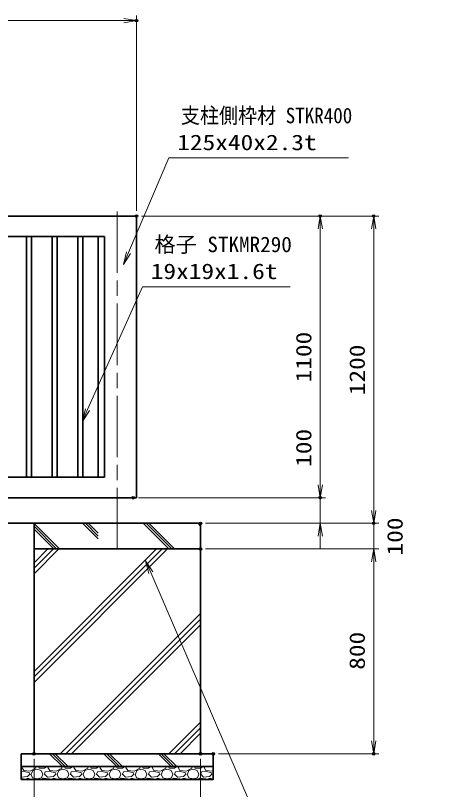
# Model space of a CAD drawing. Units: millimetres at full size. Extents: x -5940 to 5940, y -4200 to 4200.
# Drawn here: x -960 to 769, y -2539 to 484 of the extents above; entities that cross this region are included whole.
import ezdxf
from ezdxf.enums import TextEntityAlignment as Align

# ---------------------------------------------------------------- set-up
doc = ezdxf.new("R2010")
doc.units = ezdxf.units.MM
doc.header["$LTSCALE"] = 20
doc.header["$PDMODE"] = 32
doc.header["$PDSIZE"] = 10
doc.linetypes.add('USER1', pattern=[18, 12, -1.5, 3, -1.5])
for name, color, linetype, lineweight in [('0-1_軸線', 200, 'USER1', 15), ('0-2_外形線', 7, 'Continuous', 35), ('0-3_寸法線', 4, 'Continuous', 18), ('0-4_0', 7, 'Continuous', 18), ('0-9_細線', 2, 'Continuous', 35), ('0-F_ハッチング', 253, 'Continuous', 13)]:
    doc.layers.add(name, color=color, linetype=linetype, lineweight=lineweight)
doc.layers.add('0-5_Defpoints', color=7, linetype='Continuous')
doc.styles.add('ＭＳ ゴシック', font='')
doc.styles.get('ＭＳ ゴシック').set_extended_font_data('MS Gothic')

# ---------------------------------------------------------------- blocks, each defined once
blk = doc.blocks.new('_Open')
at = {"layer": '0-4_0'}
blk.add_line((-20, 3.333), (0, 0), dxfattribs=at)
blk.add_lwpolyline([(-20, -3.333), (0, 0), (-20, 0)], dxfattribs=at)
blk = doc.blocks.new('S37')
at = {"layer": '0-3_寸法線'}
for points in [[(-17232790.7, 54935164.4), (-17246473.1, 54935164.4), (-17256267.8, 54957903.2), (-17256663.4, 54958821.6)], [(-17256114.7, 54957969.2), (-17256663.4, 54958821.6), (-17256420.8, 54957837.3)]]:
    blk.add_lwpolyline(points, dxfattribs=at)
at = {"layer": '0-3_寸法線', "color": 254, "style": 'ＭＳ ゴシック'}
for s, width, p in [('アンカ-ボルト', 0.75, (-17245213.1, 54937661.2)), ('M12×160\u3000ユニクロ', 0.9, (-17245405.1, 54935561.2))]:
    blk.add_text(s, height=1212, dxfattribs=dict(at, width=width)).set_placement(p, align=Align.BOTTOM_LEFT)
blk = doc.blocks.new('S40')
at = {"layer": '0-3_寸法線'}
for points in [[(-17240825.4, 54990297.7), (-17254855.2, 54990297.7), (-17257998.6, 54982898.9), (-17258389.7, 54981978.6)], [(-17258152, 54982964.1), (-17258389.7, 54981978.6), (-17257845.3, 54982833.8)]]:
    blk.add_lwpolyline(points, dxfattribs=at)
at = {"layer": '0-3_寸法線', "color": 254, "style": 'ＭＳ ゴシック'}
for s, width, p in [('支柱側枠材 STKR400', 0.9, (-17253910.2, 54992637)), ('125x40x2.3t', 1.2, (-17254198.2, 54990537))]:
    blk.add_text(s, height=1212, dxfattribs=dict(at, width=width)).set_placement(p, align=Align.BOTTOM_LEFT)
blk = doc.blocks.new('S41')
at = {"layer": '0-3_寸法線'}
for points in [[(-17245368.6, 54980229.9), (-17256921.6, 54980229.9), (-17261196.5, 54970631.2), (-17261603.3, 54969717.7)], [(-17261348.7, 54970699), (-17261603.3, 54969717.7), (-17261044.2, 54970563.4)]]:
    blk.add_lwpolyline(points, dxfattribs=at)
at = {"layer": '0-3_寸法線', "color": 254, "style": 'ＭＳ ゴシック'}
blk.add_text('格子 STKMR290', height=1212, dxfattribs=at).set_placement((-17255976.6, 54982569.3), align=Align.BOTTOM_LEFT)
at = {"layer": '0-3_寸法線', "color": 254, "style": 'ＭＳ ゴシック', "width": 1.2}
blk.add_text('19x19x1.6t', height=1212, dxfattribs=at).set_placement((-17256264.6, 54980469.3), align=Align.BOTTOM_LEFT)

msp = doc.modelspace()

# ---------------------------------------------------------------- linework, layer by layer
at = {"layer": '0-1_軸線'}
msp.add_line((-562.97, -281.11), (-562.97, -1617.68), dxfattribs=at)
at = {"layer": '0-2_外形線'}
for p, q in [((-3520.47, -299.17), (-487.97, -299.17)), ((-487.97, -299.17), (-487.97, -1399.17)), ((-3440.47, -379.17), (-612.97, -379.17)), ((-612.97, -379.17), (-612.97, -1319.17)), ((-612.97, -1319.17), (-3440.47, -1319.17)), ((-487.97, -1399.17), (-3520.47, -1399.17)), ((-3887.97, -1499.17), (-237.97, -1499.17))]:
    msp.add_line(p, q, dxfattribs=at)
for points in [[(-916.85, -1319.17), (-897.85, -1319.17), (-897.85, -379.17), (-916.85, -379.17)], [(-816.85, -1319.17), (-797.85, -1319.17), (-797.85, -379.17), (-816.85, -379.17)], [(-716.85, -1319.17), (-697.85, -1319.17), (-697.85, -379.17), (-716.85, -379.17)], [(-887.97, -1599.17), (-237.97, -1599.17), (-237.97, -1499.17), (-887.97, -1499.17)], [(-887.97, -1599.17), (-237.97, -1599.17), (-237.97, -2399.17), (-887.97, -2399.17)], [(-937.97, -2399.17), (-187.97, -2399.17), (-187.97, -2449.17), (-937.97, -2449.17)], [(-187.97, -2449.17), (-937.97, -2449.17), (-937.97, -2499.17), (-187.97, -2499.17)]]:
    msp.add_lwpolyline(points, close=True, dxfattribs=at)
at = {"layer": '0-3_寸法線'}
for p, q in [((-487.97, -279.17), (-487.97, 484.2)), ((-3520.47, 464.2), (-487.97, 464.2)), ((-467.97, -299.17), (249.38, -299.17)), ((-467.97, -299.17), (458.12, -299.17)), ((229.38, -1399.17), (229.38, -299.17)), ((438.12, -1499.17), (438.12, -299.17)), ((229.38, -1349.17), (229.38, -1299.17)), ((-480.47, -1399.17), (249.38, -1399.17)), ((-480.47, -1399.17), (249.38, -1399.17)), ((229.38, -1499.17), (229.38, -1399.17)), ((438.12, -1449.17), (438.12, -1399.17)), ((-217.97, -1499.17), (249.38, -1499.17)), ((-217.97, -1499.17), (458.12, -1499.17)), ((-217.97, -1499.17), (458.12, -1499.17)), ((438.12, -1599.17), (438.12, -1499.17)), ((229.38, -1549.17), (229.38, -1599.17)), ((-217.97, -1599.17), (458.12, -1599.17)), ((-217.97, -1599.17), (458.12, -1599.17)), ((438.12, -1599.17), (438.12, -2399.17)), ((438.12, -1649.17), (438.12, -1699.17)), ((-167.97, -2399.17), (458.12, -2399.17)), ((-887.97, -2419.17), (-887.97, -2847.77)), ((-237.97, -2419.17), (-237.97, -2847.77))]:
    msp.add_line(p, q, dxfattribs=at)
at = {"layer": '0-5_Defpoints'}
for p in [(-487.97, 464.2), (-487.97, -299.17), (-487.97, -299.17), (229.38, -299.17), (438.12, -299.17), (-500.47, -1399.17), (229.38, -1399.17), (-237.97, -1499.17), (438.12, -1499.17), (-237.97, -1599.17), (-887.97, -2399.17), (-237.97, -2399.17), (-187.97, -2399.17), (438.12, -2399.17)]:
    msp.add_point(p, dxfattribs=at)
at = {"layer": '0-9_細線'}
msp.add_line((-637.97, -379.17), (-637.97, -1319.17), dxfattribs=at)
at = {"layer": '0-F_ハッチング'}
for p, q in [((-788.73, -1599.17), (-887.97, -1499.92)), ((-799.6, -1599.17), (-887.97, -1510.8)), ((-637.97, -1559.54), (-698.35, -1499.17)), ((-637.97, -1548.67), (-687.47, -1499.17)), ((-637.97, -1537.79), (-676.6, -1499.17)), ((-361.21, -1599.17), (-461.21, -1499.17)), ((-350.34, -1599.17), (-450.34, -1499.17)), ((-339.46, -1599.17), (-439.46, -1499.17)), ((-237.97, -1510.28), (-249.08, -1499.17)), ((-237.97, -1499.4), (-238.21, -1499.17)), ((-810.48, -1599.17), (-887.97, -1521.67)), ((-887.97, -1653.04), (-834.1, -1599.17)), ((-887.97, -2077.31), (-409.83, -1599.17)), ((-887.97, -1674.79), (-812.35, -1599.17)), ((-887.97, -2099.06), (-388.08, -1599.17)), ((-887.97, -1696.54), (-790.6, -1599.17)), ((-887.97, -2120.81), (-366.33, -1599.17)), ((-785.57, -2399.17), (-237.97, -1851.57)), ((-763.82, -2399.17), (-237.97, -1873.32)), ((-742.07, -2399.17), (-237.97, -1895.07)), ((-361.3, -2399.17), (-237.97, -2275.83)), ((-339.55, -2399.17), (-237.97, -2297.58)), ((-317.8, -2399.17), (-237.97, -2319.33)), ((-776.9, -2449.17), (-826.9, -2399.17)), ((-766.02, -2449.17), (-816.02, -2399.17)), ((-755.15, -2449.17), (-805.15, -2399.17)), ((-564.77, -2449.17), (-614.77, -2399.17)), ((-553.89, -2449.17), (-603.89, -2399.17)), ((-543.02, -2449.17), (-593.02, -2399.17)), ((-352.63, -2449.17), (-402.63, -2399.17)), ((-341.76, -2449.17), (-391.76, -2399.17)), ((-330.88, -2449.17), (-380.88, -2399.17)), ((-187.97, -2401.7), (-190.5, -2399.17)), ((-926.2, -2468.12), (-937.97, -2469.36)), ((-935.35, -2452.88), (-932, -2449.17)), ((-928.23, -2465.07), (-935.35, -2452.88)), ((-902.83, -2467.1), (-928.23, -2465.07)), ((-905.88, -2473.2), (-926.2, -2468.12)), ((-904.87, -2478.28), (-914.01, -2488.44)), ((-904.87, -2478.28), (-905.88, -2473.2)), ((-881.5, -2455.93), (-902.83, -2467.1)), ((-899.79, -2478.28), (-893.69, -2492.5)), ((-898.77, -2478.28), (-892.67, -2464.06)), ((-892.67, -2464.06), (-876.42, -2458.98)), ((-879.57, -2449.17), (-881.5, -2455.93)), ((-876.42, -2458.98), (-860.16, -2465.07)), ((-870.71, -2449.17), (-868.29, -2454.91)), ((-868.29, -2454.91), (-846.95, -2455.93)), ((-860.16, -2465.07), (-854.07, -2478.28)), ((-859.15, -2492.5), (-854.07, -2478.28)), ((-846.95, -2455.93), (-838.2, -2449.17)), ((-846.95, -2478.28), (-843.91, -2470.15)), ((-835.78, -2490.47), (-846.95, -2478.28)), ((-824.6, -2468.12), (-843.91, -2470.15)), ((-833.75, -2452.88), (-830.4, -2449.17)), ((-826.63, -2465.07), (-833.75, -2452.88)), ((-801.23, -2467.1), (-826.63, -2465.07)), ((-804.28, -2473.2), (-824.6, -2468.12)), ((-803.27, -2478.28), (-812.41, -2488.44)), ((-803.27, -2478.28), (-804.28, -2473.2)), ((-779.9, -2455.93), (-801.23, -2467.1)), ((-798.19, -2478.28), (-792.09, -2492.5)), ((-797.17, -2478.28), (-791.07, -2464.06)), ((-791.07, -2464.06), (-774.82, -2458.98)), ((-777.97, -2449.17), (-779.9, -2455.93)), ((-774.82, -2458.98), (-758.56, -2465.07)), ((-769.11, -2449.17), (-766.69, -2454.91)), ((-766.69, -2454.91), (-745.35, -2455.93)), ((-758.56, -2465.07), (-752.47, -2478.28)), ((-757.55, -2492.5), (-752.47, -2478.28)), ((-745.35, -2455.93), (-736.6, -2449.17)), ((-745.35, -2478.28), (-742.31, -2470.15)), ((-734.18, -2490.47), (-745.35, -2478.28)), ((-723, -2468.12), (-742.31, -2470.15)), ((-732.15, -2452.88), (-728.8, -2449.17)), ((-725.03, -2465.07), (-732.15, -2452.88)), ((-699.63, -2467.1), (-725.03, -2465.07)), ((-702.68, -2473.2), (-723, -2468.12)), ((-701.67, -2478.28), (-710.81, -2488.44)), ((-701.67, -2478.28), (-702.68, -2473.2)), ((-678.3, -2455.93), (-699.63, -2467.1)), ((-696.59, -2478.28), (-690.49, -2492.5)), ((-695.57, -2478.28), (-689.47, -2464.06)), ((-689.47, -2464.06), (-673.22, -2458.98)), ((-676.37, -2449.17), (-678.3, -2455.93)), ((-673.22, -2458.98), (-656.96, -2465.07)), ((-667.51, -2449.17), (-665.09, -2454.91)), ((-665.09, -2454.91), (-643.75, -2455.93)), ((-656.96, -2465.07), (-650.87, -2478.28)), ((-655.95, -2492.5), (-650.87, -2478.28)), ((-643.75, -2455.93), (-635, -2449.17)), ((-643.75, -2478.28), (-640.71, -2470.15)), ((-632.58, -2490.47), (-643.75, -2478.28)), ((-621.4, -2468.12), (-640.71, -2470.15)), ((-630.55, -2452.88), (-627.2, -2449.17)), ((-623.43, -2465.07), (-630.55, -2452.88)), ((-598.03, -2467.1), (-623.43, -2465.07)), ((-601.08, -2473.2), (-621.4, -2468.12)), ((-600.07, -2478.28), (-609.21, -2488.44)), ((-600.07, -2478.28), (-601.08, -2473.2)), ((-576.7, -2455.93), (-598.03, -2467.1)), ((-594.99, -2478.28), (-588.89, -2492.5)), ((-593.97, -2478.28), (-587.87, -2464.06)), ((-587.87, -2464.06), (-571.62, -2458.98)), ((-574.77, -2449.17), (-576.7, -2455.93)), ((-571.62, -2458.98), (-555.36, -2465.07)), ((-565.91, -2449.17), (-563.49, -2454.91)), ((-563.49, -2454.91), (-542.15, -2455.93)), ((-555.36, -2465.07), (-549.27, -2478.28)), ((-554.35, -2492.5), (-549.27, -2478.28)), ((-542.15, -2455.93), (-533.4, -2449.17)), ((-542.15, -2478.28), (-539.11, -2470.15)), ((-530.98, -2490.47), (-542.15, -2478.28)), ((-519.8, -2468.12), (-539.11, -2470.15)), ((-528.95, -2452.88), (-525.6, -2449.17)), ((-521.83, -2465.07), (-528.95, -2452.88)), ((-496.43, -2467.1), (-521.83, -2465.07)), ((-499.48, -2473.2), (-519.8, -2468.12)), ((-498.47, -2478.28), (-507.61, -2488.44)), ((-498.47, -2478.28), (-499.48, -2473.2)), ((-475.1, -2455.93), (-496.43, -2467.1)), ((-493.39, -2478.28), (-487.29, -2492.5)), ((-492.37, -2478.28), (-486.27, -2464.06)), ((-486.27, -2464.06), (-470.02, -2458.98)), ((-473.17, -2449.17), (-475.1, -2455.93)), ((-470.02, -2458.98), (-453.76, -2465.07)), ((-464.31, -2449.17), (-461.89, -2454.91)), ((-461.89, -2454.91), (-440.55, -2455.93)), ((-453.76, -2465.07), (-447.67, -2478.28)), ((-452.75, -2492.5), (-447.67, -2478.28)), ((-440.55, -2455.93), (-431.8, -2449.17)), ((-440.55, -2478.28), (-437.51, -2470.15)), ((-429.38, -2490.47), (-440.55, -2478.28)), ((-418.2, -2468.12), (-437.51, -2470.15)), ((-427.35, -2452.88), (-424, -2449.17)), ((-420.23, -2465.07), (-427.35, -2452.88)), ((-394.83, -2467.1), (-420.23, -2465.07)), ((-397.88, -2473.2), (-418.2, -2468.12)), ((-396.87, -2478.28), (-406.01, -2488.44)), ((-396.87, -2478.28), (-397.88, -2473.2)), ((-373.5, -2455.93), (-394.83, -2467.1)), ((-391.79, -2478.28), (-385.69, -2492.5)), ((-390.77, -2478.28), (-384.67, -2464.06)), ((-384.67, -2464.06), (-368.42, -2458.98)), ((-371.57, -2449.17), (-373.5, -2455.93)), ((-368.42, -2458.98), (-352.16, -2465.07)), ((-362.71, -2449.17), (-360.29, -2454.91)), ((-360.29, -2454.91), (-338.95, -2455.93)), ((-352.16, -2465.07), (-346.07, -2478.28)), ((-351.15, -2492.5), (-346.07, -2478.28)), ((-338.95, -2455.93), (-330.2, -2449.17)), ((-338.95, -2478.28), (-335.91, -2470.15)), ((-327.78, -2490.47), (-338.95, -2478.28)), ((-316.6, -2468.12), (-335.91, -2470.15)), ((-325.75, -2452.88), (-322.4, -2449.17)), ((-318.63, -2465.07), (-325.75, -2452.88)), ((-293.23, -2467.1), (-318.63, -2465.07)), ((-296.28, -2473.2), (-316.6, -2468.12)), ((-295.27, -2478.28), (-304.41, -2488.44)), ((-295.27, -2478.28), (-296.28, -2473.2)), ((-271.9, -2455.93), (-293.23, -2467.1)), ((-290.19, -2478.28), (-284.09, -2492.5)), ((-289.17, -2478.28), (-283.07, -2464.06)), ((-283.07, -2464.06), (-266.82, -2458.98)), ((-269.97, -2449.17), (-271.9, -2455.93)), ((-266.82, -2458.98), (-250.56, -2465.07)), ((-261.11, -2449.17), (-258.69, -2454.91)), ((-258.69, -2454.91), (-237.35, -2455.93)), ((-250.56, -2465.07), (-244.47, -2478.28)), ((-249.55, -2492.5), (-244.47, -2478.28)), ((-237.35, -2455.93), (-228.6, -2449.17)), ((-237.35, -2478.28), (-234.31, -2470.15)), ((-226.18, -2490.47), (-237.35, -2478.28)), ((-215, -2468.12), (-234.31, -2470.15)), ((-224.15, -2452.88), (-220.8, -2449.17)), ((-217.03, -2465.07), (-224.15, -2452.88)), ((-191.63, -2467.1), (-217.03, -2465.07)), ((-194.68, -2473.2), (-215, -2468.12)), ((-193.67, -2478.28), (-202.81, -2488.44)), ((-193.67, -2478.28), (-194.68, -2473.2)), ((-187.97, -2465.19), (-191.63, -2467.1)), ((-188.59, -2478.28), (-187.97, -2479.72)), ((-937.38, -2490.47), (-937.97, -2489.83)), ((-929.25, -2496.57), (-937.97, -2495.84)), ((-914.01, -2488.44), (-937.38, -2490.47)), ((-927.66, -2499.17), (-929.25, -2496.57)), ((-911.98, -2494.54), (-919.09, -2497.58)), ((-919.09, -2497.58), (-918.46, -2499.17)), ((-899.79, -2498.6), (-911.98, -2494.54)), ((-900.73, -2499.17), (-899.79, -2498.6)), ((-893.69, -2492.5), (-876.42, -2497.58)), ((-876.42, -2497.58), (-859.15, -2492.5)), ((-852.03, -2494.54), (-857.11, -2499.17)), ((-827.65, -2496.57), (-852.03, -2494.54)), ((-812.41, -2488.44), (-835.78, -2490.47)), ((-826.06, -2499.17), (-827.65, -2496.57)), ((-810.38, -2494.54), (-817.49, -2497.58)), ((-817.49, -2497.58), (-816.86, -2499.17)), ((-798.19, -2498.6), (-810.38, -2494.54)), ((-799.13, -2499.17), (-798.19, -2498.6)), ((-792.09, -2492.5), (-774.82, -2497.58)), ((-774.82, -2497.58), (-757.55, -2492.5)), ((-750.43, -2494.54), (-755.51, -2499.17)), ((-726.05, -2496.57), (-750.43, -2494.54)), ((-710.81, -2488.44), (-734.18, -2490.47)), ((-724.46, -2499.17), (-726.05, -2496.57)), ((-708.78, -2494.54), (-715.89, -2497.58)), ((-715.89, -2497.58), (-715.26, -2499.17)), ((-696.59, -2498.6), (-708.78, -2494.54)), ((-697.53, -2499.17), (-696.59, -2498.6)), ((-690.49, -2492.5), (-673.22, -2497.58)), ((-673.22, -2497.58), (-655.95, -2492.5)), ((-648.83, -2494.54), (-653.91, -2499.17)), ((-624.45, -2496.57), (-648.83, -2494.54)), ((-609.21, -2488.44), (-632.58, -2490.47)), ((-622.86, -2499.17), (-624.45, -2496.57)), ((-607.18, -2494.54), (-614.29, -2497.58)), ((-614.29, -2497.58), (-613.66, -2499.17)), ((-594.99, -2498.6), (-607.18, -2494.54)), ((-595.93, -2499.17), (-594.99, -2498.6)), ((-588.89, -2492.5), (-571.62, -2497.58)), ((-571.62, -2497.58), (-554.35, -2492.5)), ((-547.23, -2494.54), (-552.31, -2499.17)), ((-522.85, -2496.57), (-547.23, -2494.54)), ((-507.61, -2488.44), (-530.98, -2490.47)), ((-521.26, -2499.17), (-522.85, -2496.57)), ((-505.58, -2494.54), (-512.69, -2497.58)), ((-512.69, -2497.58), (-512.06, -2499.17)), ((-493.39, -2498.6), (-505.58, -2494.54)), ((-494.33, -2499.17), (-493.39, -2498.6)), ((-487.29, -2492.5), (-470.02, -2497.58)), ((-470.02, -2497.58), (-452.75, -2492.5)), ((-445.63, -2494.54), (-450.71, -2499.17)), ((-421.25, -2496.57), (-445.63, -2494.54)), ((-406.01, -2488.44), (-429.38, -2490.47)), ((-419.66, -2499.17), (-421.25, -2496.57)), ((-403.98, -2494.54), (-411.09, -2497.58)), ((-411.09, -2497.58), (-410.46, -2499.17)), ((-391.79, -2498.6), (-403.98, -2494.54)), ((-392.73, -2499.17), (-391.79, -2498.6)), ((-385.69, -2492.5), (-368.42, -2497.58)), ((-368.42, -2497.58), (-351.15, -2492.5)), ((-344.03, -2494.54), (-349.11, -2499.17)), ((-319.65, -2496.57), (-344.03, -2494.54)), ((-304.41, -2488.44), (-327.78, -2490.47)), ((-318.06, -2499.17), (-319.65, -2496.57)), ((-302.38, -2494.54), (-309.49, -2497.58)), ((-309.49, -2497.58), (-308.86, -2499.17)), ((-290.19, -2498.6), (-302.38, -2494.54)), ((-291.13, -2499.17), (-290.19, -2498.6)), ((-284.09, -2492.5), (-266.82, -2497.58)), ((-266.82, -2497.58), (-249.55, -2492.5)), ((-242.43, -2494.54), (-247.51, -2499.17)), ((-218.05, -2496.57), (-242.43, -2494.54)), ((-202.81, -2488.44), (-226.18, -2490.47)), ((-216.46, -2499.17), (-218.05, -2496.57)), ((-200.78, -2494.54), (-207.89, -2497.58)), ((-207.89, -2497.58), (-207.26, -2499.17)), ((-188.59, -2498.6), (-200.78, -2494.54)), ((-189.53, -2499.17), (-188.59, -2498.6))]:
    msp.add_line(p, q, dxfattribs=at)

# ---------------------------------------------------------------- block references
at = {"layer": '0-3_寸法線'}
for name, p, xscale, yscale in [('_Open', (-487.97, 464.2), 2.5, 2.5), ('S40', (862381.01, -2749586.79), 0.05, 0.05), ('S41', (862381.01, -2749586.79), 0.05, 0.05), ('S37', (862381.01, -2749586.79), 0.05, 0.05)]:
    msp.add_blockref(name, p, dxfattribs=dict(at, xscale=xscale, yscale=yscale))
at = {"layer": '0-3_寸法線', "xscale": 2.5, "yscale": 2.5}
for p, rotation in [((229.38, -299.17), 90), ((438.12, -299.17), 90), ((229.38, -1399.17), 270), ((229.38, -1399.17), 270), ((438.12, -1499.17), 270), ((438.12, -1499.17), 270), ((229.38, -1499.17), 90), ((438.12, -1599.17), 90), ((438.12, -1599.17), 90), ((438.12, -2399.17), 270)]:
    msp.add_blockref('_Open', p, dxfattribs=dict(at, rotation=rotation))

# ---------------------------------------------------------------- texts
at = {"layer": '0-3_寸法線', "color": 254, "style": 'ＭＳ ゴシック', "width": 1.2}
for s, p in [('1100', (213.04, -948.77)), ('1200', (421.78, -998.77)), ('100', (213.04, -1278.57)), ('100', (569.3, -1624.77)), ('800', (421.78, -2071.17))]:
    msp.add_text(s, height=60.56, rotation=90, dxfattribs=at).set_placement(p, align=Align.BOTTOM_LEFT)

doc.saveas('drawing.dxf')
